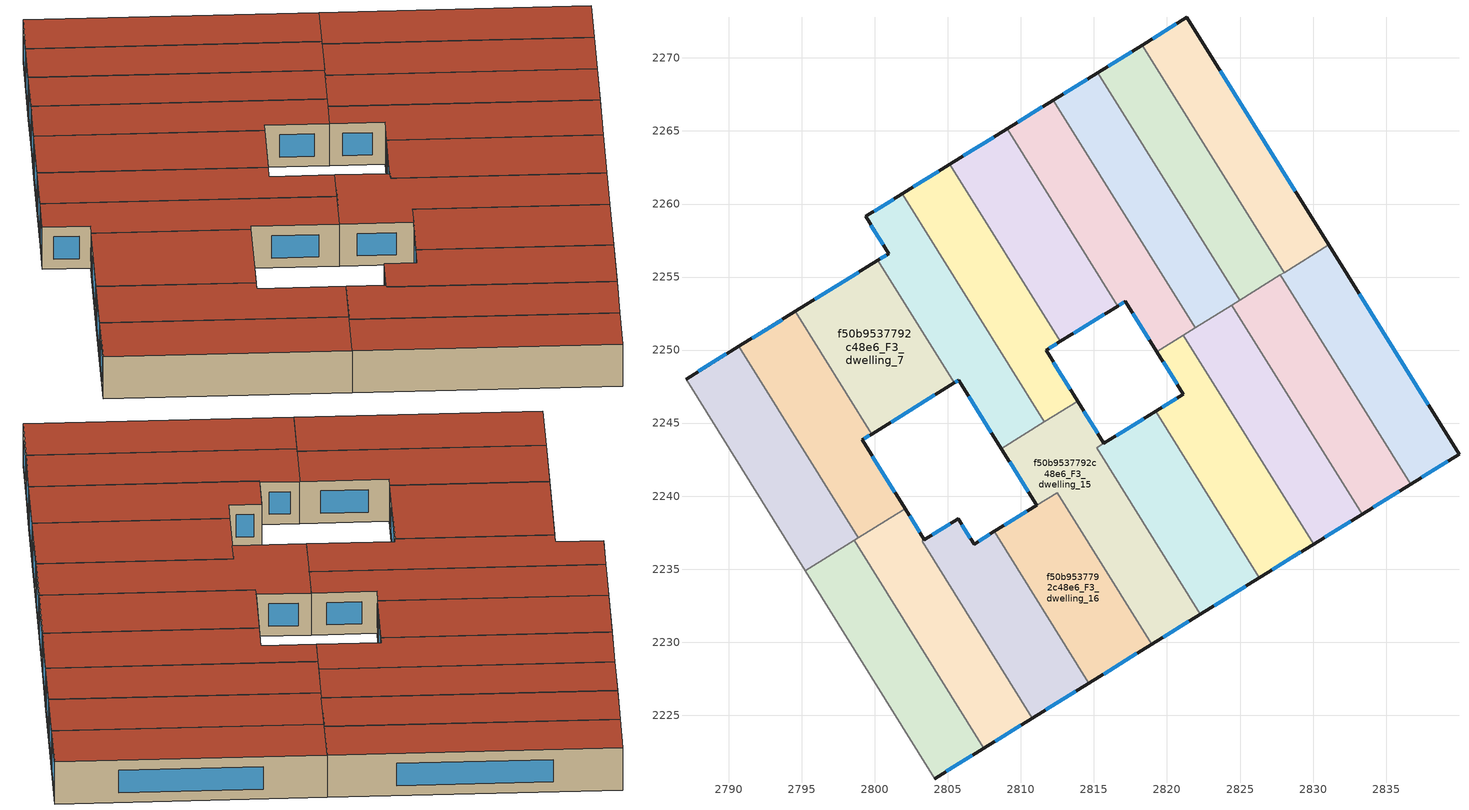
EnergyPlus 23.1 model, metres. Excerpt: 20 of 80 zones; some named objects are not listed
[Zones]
f50b9537792c48e6_F3_dwelling_0
 floor to f50b9537792c48e6_F2_dwelling_0 (EU_floor_Construction): 2821.37,2272.77 2831.06,2257.21 2828.02,2255.31 2818.32,2270.88 z9
 wall outside (EU_wall_Construction): 2831.06,2257.21 2821.37,2272.77 2818.32,2270.88 z9:12
 wall to f50b9537792c48e6_F3_dwelling_1 (EU_wall_Construction): 2818.32,2270.88 2828.02,2255.31 z9:12
 wall to f50b9537792c48e6_F3_dwelling_10 (EU_wall_Construction): 2828.02,2255.31 2831.06,2257.21 z9:12
 window (EU_Window_Construction): 2820.65,2272.33 2819.03,2271.32 / 2828.79,2260.86 2823.64,2269.12 z9.7:11.3
 roof outside (EU_roof_Construction): 2831.06,2257.21 2821.37,2272.77 2818.32,2270.88 2828.02,2255.31 z12
f50b9537792c48e6_F3_dwelling_1
 floor to f50b9537792c48e6_F2_dwelling_1 (EU_floor_Construction): 2818.32,2270.88 2828.02,2255.31 2824.97,2253.41 2815.27,2268.99 z9
 wall outside (EU_wall_Construction): 2818.32,2270.88 2815.27,2268.99 z9:12
 wall to f50b9537792c48e6_F3_dwelling_2 (EU_wall_Construction): 2815.27,2268.99 2824.97,2253.41 z9:12
 wall to f50b9537792c48e6_F3_dwelling_11 (EU_wall_Construction): 2824.97,2253.41 2827.75,2255.15 z9:12
 wall to f50b9537792c48e6_F3_dwelling_10 (EU_wall_Construction): 2827.75,2255.15 2828.02,2255.31 z9:12
 window (EU_Window_Construction): 2817.6,2270.44 2815.98,2269.44 z9.7:11.3
 roof outside (EU_roof_Construction): 2828.02,2255.31 2818.32,2270.88 2815.27,2268.99 2824.97,2253.41 z12
f50b9537792c48e6_F3_dwelling_10
 floor to f50b9537792c48e6_F2_dwelling_10 (EU_floor_Construction): 2831.06,2257.21 2839.99,2242.88 2836.68,2240.82 2827.75,2255.15 z9
 wall outside (EU_wall_Construction): 2836.68,2240.82 2839.99,2242.88 2831.06,2257.21 z9:12
 wall to f50b9537792c48e6_F3_dwelling_11 (EU_wall_Construction): 2827.75,2255.15 2836.68,2240.82 z9:12
 window (EU_Window_Construction): 2837.9,2246.24 2833.16,2253.84 / 2837.45,2241.31 2839.21,2242.39 z9.7:11.3
 roof outside (EU_roof_Construction): 2839.99,2242.88 2831.06,2257.21 2827.75,2255.15 2836.68,2240.82 z12
f50b9537792c48e6_F3_dwelling_11
 floor to f50b9537792c48e6_F2_dwelling_11 (EU_floor_Construction): 2827.75,2255.15 2836.68,2240.82 2833.36,2238.77 2824.44,2253.08 z9
 wall outside (EU_wall_Construction): 2833.36,2238.77 2836.68,2240.82 z9:12
 wall to f50b9537792c48e6_F3_dwelling_12 (EU_wall_Construction): 2824.44,2253.08 2833.36,2238.77 z9:12
 wall to f50b9537792c48e6_F3_dwelling_2 (EU_wall_Construction): 2824.97,2253.41 2824.44,2253.08 z9:12
 window (EU_Window_Construction): 2834.14,2239.25 2835.9,2240.34 z9.7:11.3
 roof outside (EU_roof_Construction): 2836.68,2240.82 2827.75,2255.15 2824.44,2253.08 2833.36,2238.77 z12
f50b9537792c48e6_F3_dwelling_12
 floor to f50b9537792c48e6_F2_dwelling_12 (EU_floor_Construction): 2824.44,2253.08 2833.36,2238.77 2830.04,2236.71 2821.13,2251.02 z9
 wall outside (EU_wall_Construction): 2830.04,2236.71 2833.36,2238.77 z9:12
 wall to f50b9537792c48e6_F3_dwelling_13 (EU_wall_Construction): 2821.13,2251.02 2830.04,2236.71 z9:12
 wall to f50b9537792c48e6_F3_dwelling_2 (EU_wall_Construction): 2824.44,2253.08 2821.93,2251.52 z9:12
 wall to f50b9537792c48e6_F3_dwelling_3 (EU_wall_Construction): 2821.93,2251.52 2821.13,2251.02 z9:12
 window (EU_Window_Construction): 2830.82,2237.2 2832.58,2238.29 z9.7:11.3
 roof outside (EU_roof_Construction): 2833.36,2238.77 2824.44,2253.08 2821.13,2251.02 2830.04,2236.71 z12
f50b9537792c48e6_F3_dwelling_13
 floor to f50b9537792c48e6_F2_dwelling_13 (EU_floor_Construction): 2821.13,2251.02 2830.04,2236.71 2826.33,2234.42 2819.24,2245.8 2821.12,2246.97 2819.3,2249.88 z9
 wall outside (EU_wall_Construction): 2819.3,2249.88 2821.12,2246.97 2819.24,2245.8 / 2826.33,2234.42 2830.04,2236.71 z9:12
 wall to f50b9537792c48e6_F3_dwelling_14 (EU_wall_Construction): 2819.24,2245.8 2826.33,2234.42 z9:12
 wall to f50b9537792c48e6_F3_dwelling_3 (EU_wall_Construction): 2821.13,2251.02 2819.3,2249.88 z9:12
 window (EU_Window_Construction): 2819.73,2249.2 2820.7,2247.65 / 2827.2,2234.96 2829.17,2236.18 / 2820.68,2246.69 2819.68,2246.08 z9.7:11.3
 roof outside (EU_roof_Construction): 2830.04,2236.71 2821.13,2251.02 2819.3,2249.88 2821.12,2246.97 2819.24,2245.8 2826.33,2234.42 z12
f50b9537792c48e6_F3_dwelling_14
 floor to f50b9537792c48e6_F2_dwelling_14 (EU_floor_Construction): 2819.24,2245.8 2826.33,2234.42 2822.29,2231.92 2815.2,2243.3 2815.69,2243.61 z9
 wall outside (EU_wall_Construction): 2822.29,2231.92 2826.33,2234.42 / 2819.24,2245.8 2815.69,2243.61 z9:12
 wall to f50b9537792c48e6_F3_dwelling_15 (EU_wall_Construction): 2815.68,2243.61 2815.2,2243.3 2822.29,2231.92 z9:12
 window (EU_Window_Construction): 2823.24,2232.51 2825.38,2233.83 / 2818.41,2245.29 2816.52,2244.13 z9.7:11.3
 roof outside (EU_roof_Construction): 2826.33,2234.42 2819.24,2245.8 2815.69,2243.61 2815.2,2243.3 2822.29,2231.92 z12
f50b9537792c48e6_F3_dwelling_15
 floor to f50b9537792c48e6_F2_dwelling_15 (EU_floor_Construction): 2815.69,2243.61 2815.2,2243.3 2822.28,2231.92 2818.96,2229.86 2812.48,2240.25 2811.08,2239.38 2808.66,2243.25 2813.88,2246.5 z9
 wall outside (EU_wall_Construction): 2818.96,2229.86 2822.28,2231.92 / 2808.66,2243.25 2811.08,2239.38 / 2815.69,2243.61 2813.88,2246.5 z9:12
 wall to f50b9537792c48e6_F3_dwelling_16 (EU_wall_Construction): 2812.49,2240.24 2818.96,2229.86 / 2811.08,2239.38 2812.48,2240.25 z9:12
 wall to f50b9537792c48e6_F3_dwelling_6 (EU_wall_Construction): 2811.61,2245.09 2808.66,2243.25 z9:12
 wall to f50b9537792c48e6_F3_dwelling_5 (EU_wall_Construction): 2813.88,2246.5 2811.61,2245.09 z9:12
 window (EU_Window_Construction): 2819.74,2230.34 2821.5,2231.43 / 2809.23,2242.34 2810.51,2240.29 / 2815.26,2244.29 2814.3,2245.82 z9.7:11.3
 roof outside (EU_roof_Construction): 2822.28,2231.92 2815.2,2243.3 2815.68,2243.61 2813.88,2246.5 2808.66,2243.25 2811.08,2239.38 2812.48,2240.25 2818.96,2229.86 z12
f50b9537792c48e6_F3_dwelling_16
 floor to f50b9537792c48e6_F2_dwelling_16 (EU_floor_Construction): 2812.49,2240.24 2818.96,2229.86 2814.65,2227.19 2808.18,2237.58 z9
 wall outside (EU_wall_Construction): 2814.65,2227.19 2818.96,2229.86 / 2811.08,2239.37 2808.18,2237.58 z9:12
 wall to f50b9537792c48e6_F3_dwelling_17 (EU_wall_Construction): 2808.18,2237.58 2814.65,2227.19 z9:12
 window (EU_Window_Construction): 2815.66,2227.82 2817.95,2229.23 / 2810.4,2238.95 2808.86,2238 z9.7:11.3
 roof outside (EU_roof_Construction): 2818.96,2229.86 2812.49,2240.24 2808.18,2237.58 2814.65,2227.19 z12
f50b9537792c48e6_F3_dwelling_17
 floor to f50b9537792c48e6_F2_dwelling_17 (EU_floor_Construction): 2808.18,2237.58 2814.65,2227.19 2810.78,2224.8 2803.23,2236.92 2803.39,2237.02 2805.71,2238.45 2806.79,2236.71 z9
 wall outside (EU_wall_Construction): 2810.78,2224.8 2814.65,2227.19 / 2808.18,2237.58 2806.79,2236.71 2805.71,2238.45 2803.39,2237.02 z9:12
 wall to f50b9537792c48e6_F3_dwelling_18 (EU_wall_Construction): 2803.39,2237.02 2803.23,2236.92 2810.78,2224.8 z9:12
 window (EU_Window_Construction): 2811.69,2225.36 2813.74,2226.63 / 2805.16,2238.12 2803.94,2237.36 / 2806.53,2237.12 2805.96,2238.04 / 2807.86,2237.38 2807.12,2236.92 z9.7:11.3
 roof outside (EU_roof_Construction): 2814.65,2227.19 2808.18,2237.58 2806.79,2236.71 2805.71,2238.45 2803.39,2237.02 2803.23,2236.92 2810.78,2224.8 z12
f50b9537792c48e6_F3_dwelling_18
 floor to f50b9537792c48e6_F2_dwelling_18 (EU_floor_Construction): 2803.39,2237.02 2803.23,2236.92 2810.78,2224.8 2807.45,2222.73 2798.58,2236.97 2801.91,2239.04 2802.07,2239.14 z9
 wall outside (EU_wall_Construction): 2803.39,2237.02 2802.07,2239.14 / 2807.45,2222.73 2810.78,2224.8 z9:12
 wall to f50b9537792c48e6_F3_dwelling_19 (EU_wall_Construction): 2798.58,2236.97 2807.45,2222.73 z9:12
 wall to f50b9537792c48e6_F3_dwelling_8 (EU_wall_Construction): 2802.07,2239.14 2801.91,2239.04 2798.86,2237.15 z9:12
 wall to f50b9537792c48e6_F3_dwelling_9 (EU_wall_Construction): 2798.86,2237.15 2798.58,2236.97 z9:12
 window (EU_Window_Construction): 2803.08,2237.52 2802.38,2238.64 / 2808.23,2223.22 2810,2224.31 z9.7:11.3
 roof outside (EU_roof_Construction): 2810.78,2224.8 2803.23,2236.92 2803.39,2237.02 2802.07,2239.14 2801.91,2239.04 2798.58,2236.97 2807.45,2222.73 z12
f50b9537792c48e6_F3_dwelling_19
 floor to f50b9537792c48e6_F2_dwelling_19 (EU_floor_Construction): 2798.58,2236.97 2807.45,2222.73 2804.11,2220.67 2795.24,2234.89 z9
 wall outside (EU_wall_Construction): 2804.11,2220.67 2807.45,2222.73 z9:12
 wall adiabatic (EU_wall_Construction): 2795.24,2234.89 2804.11,2220.67 z9:12
 wall to f50b9537792c48e6_F3_dwelling_9 (EU_wall_Construction): 2798.58,2236.97 2795.24,2234.89 z9:12
 window (EU_Window_Construction): 2804.89,2221.15 2806.66,2222.25 z9.7:11.3
 roof outside (EU_roof_Construction): 2807.45,2222.73 2798.58,2236.97 2795.24,2234.89 2804.11,2220.67 z12
f50b9537792c48e6_F3_dwelling_2
 floor to f50b9537792c48e6_F2_dwelling_2 (EU_floor_Construction): 2815.27,2268.99 2824.97,2253.41 2821.93,2251.52 2812.22,2267.11 z9
 wall outside (EU_wall_Construction): 2815.27,2268.99 2812.22,2267.11 z9:12
 wall to f50b9537792c48e6_F3_dwelling_3 (EU_wall_Construction): 2812.22,2267.11 2821.93,2251.52 z9:12
 window (EU_Window_Construction): 2814.55,2268.55 2812.93,2267.55 z9.7:11.3
 roof outside (EU_roof_Construction): 2824.97,2253.41 2815.27,2268.99 2812.22,2267.11 2821.93,2251.52 z12
f50b9537792c48e6_F3_dwelling_3
 floor to f50b9537792c48e6_F2_dwelling_3 (EU_floor_Construction): 2812.22,2267.11 2821.93,2251.52 2819.3,2249.88 2817.15,2253.34 2816.61,2253 2809.05,2265.15 z9
 wall outside (EU_wall_Construction): 2812.22,2267.11 2809.05,2265.15 / 2816.61,2253 2817.15,2253.34 2819.3,2249.88 z9:12
 wall to f50b9537792c48e6_F3_dwelling_4 (EU_wall_Construction): 2809.05,2265.15 2816.61,2253 z9:12
 window (EU_Window_Construction): 2811.47,2266.65 2809.79,2265.61 / 2817.66,2252.52 2818.8,2250.69 / 2816.74,2253.08 2817.02,2253.26 z9.7:11.3
 roof outside (EU_roof_Construction): 2821.93,2251.52 2812.22,2267.11 2809.05,2265.15 2816.61,2253 2817.15,2253.34 2819.3,2249.88 z12
f50b9537792c48e6_F3_dwelling_4
 floor to f50b9537792c48e6_F2_dwelling_4 (EU_floor_Construction): 2809.05,2265.15 2816.61,2253 2812.7,2250.59 2805.14,2262.72 z9
 wall outside (EU_wall_Construction): 2812.7,2250.59 2816.61,2253 / 2809.05,2265.15 2805.14,2262.72 z9:12
 wall to f50b9537792c48e6_F3_dwelling_5 (EU_wall_Construction): 2805.14,2262.72 2812.7,2250.59 z9:12
 window (EU_Window_Construction): 2813.62,2251.15 2815.7,2252.44 / 2808.13,2264.58 2806.06,2263.29 z9.7:11.3
 roof outside (EU_roof_Construction): 2816.61,2253 2809.05,2265.15 2805.14,2262.72 2812.7,2250.59 z12
f50b9537792c48e6_F3_dwelling_5
 floor to f50b9537792c48e6_F2_dwelling_5 (EU_floor_Construction): 2805.14,2262.72 2812.7,2250.59 2811.72,2249.98 2813.88,2246.5 2811.61,2245.09 2801.88,2260.7 z9
 wall outside (EU_wall_Construction): 2805.14,2262.72 2801.88,2260.7 / 2813.88,2246.5 2811.72,2249.98 2812.7,2250.59 z9:12
 wall to f50b9537792c48e6_F3_dwelling_6 (EU_wall_Construction): 2801.88,2260.7 2811.61,2245.09 z9:12
 window (EU_Window_Construction): 2804.37,2262.25 2802.64,2261.18 / 2811.95,2250.12 2812.47,2250.44 / 2813.37,2247.32 2812.22,2249.16 z9.7:11.3
 roof outside (EU_roof_Construction): 2813.88,2246.5 2811.72,2249.98 2812.7,2250.59 2805.14,2262.72 2801.88,2260.7 2811.61,2245.09 z12
f50b9537792c48e6_F3_dwelling_6
 floor to f50b9537792c48e6_F2_dwelling_6 (EU_floor_Construction): 2801.88,2260.7 2811.61,2245.09 2808.66,2243.25 2805.74,2247.95 2805.43,2247.76 2800.21,2256.15 2800.95,2256.61 2799.36,2259.15 z9
 wall outside (EU_wall_Construction): 2801.88,2260.7 2799.36,2259.15 2800.95,2256.61 2800.21,2256.15 / 2805.43,2247.76 2805.74,2247.95 2808.66,2243.25 z9:12
 wall to f50b9537792c48e6_F3_dwelling_7 (EU_wall_Construction): 2800.21,2256.15 2805.43,2247.76 z9:12
 window (EU_Window_Construction): 2800.77,2256.5 2800.38,2256.25 / 2799.73,2258.55 2800.58,2257.2 / 2801.29,2260.34 2799.95,2259.51 / 2806.42,2246.84 2807.98,2244.36 / 2805.51,2247.8 2805.67,2247.9 z9.7:11.3
 roof outside (EU_roof_Construction): 2811.61,2245.09 2801.88,2260.7 2799.36,2259.15 2800.95,2256.61 2800.21,2256.15 2805.43,2247.76 2805.74,2247.95 2808.66,2243.25 z12
f50b9537792c48e6_F3_dwelling_7
 floor to f50b9537792c48e6_F2_dwelling_7 (EU_floor_Construction): 2800.21,2256.15 2805.43,2247.76 2799.78,2244.25 2794.55,2252.64 z9
 wall outside (EU_wall_Construction): 2799.78,2244.25 2805.43,2247.76 / 2800.21,2256.15 2794.55,2252.64 z9:12
 wall to f50b9537792c48e6_F3_dwelling_8 (EU_wall_Construction): 2794.55,2252.64 2799.78,2244.25 z9:12
 window (EU_Window_Construction): 2801.11,2245.07 2804.11,2246.93 / 2798.88,2255.32 2795.88,2253.47 z9.7:11.3
 roof outside (EU_roof_Construction): 2805.43,2247.76 2800.21,2256.15 2794.55,2252.64 2799.78,2244.25 z12
f50b9537792c48e6_F3_dwelling_8
 floor to f50b9537792c48e6_F2_dwelling_8 (EU_floor_Construction): 2794.55,2252.64 2799.78,2244.25 2799.13,2243.85 2802.07,2239.14 2798.86,2237.15 2790.69,2250.26 z9
 wall outside (EU_wall_Construction): 2794.55,2252.64 2790.69,2250.26 / 2802.07,2239.14 2799.13,2243.85 2799.78,2244.25 z9:12
 wall to f50b9537792c48e6_F3_dwelling_9 (EU_wall_Construction): 2790.69,2250.26 2798.86,2237.15 z9:12
 window (EU_Window_Construction): 2793.64,2252.08 2791.6,2250.82 / 2799.28,2243.94 2799.63,2244.16 / 2801.38,2240.25 2799.82,2242.74 z9.7:11.3
 roof outside (EU_roof_Construction): 2802.07,2239.14 2799.13,2243.85 2799.78,2244.25 2794.55,2252.64 2790.69,2250.26 2798.86,2237.15 z12
f50b9537792c48e6_F3_dwelling_9
 floor to f50b9537792c48e6_F2_dwelling_9 (EU_floor_Construction): 2790.69,2250.26 2798.86,2237.15 2795.24,2234.89 2787.07,2248.02 z9
 wall outside (EU_wall_Construction): 2790.69,2250.26 2787.07,2248.02 z9:12
 wall adiabatic (EU_wall_Construction): 2787.07,2248.02 2795.24,2234.89 z9:12
 window (EU_Window_Construction): 2789.84,2249.73 2787.92,2248.54 z9.7:11.3
 roof outside (EU_roof_Construction): 2798.86,2237.15 2790.69,2250.26 2787.07,2248.02 2795.24,2234.89 z12
[Building]
EU S2 Campaign: North Axis=0; Terrain=City; Solar Distribution=FullExterior
[Site:Location]
Budapest.Ferenc.Liszt.Intl.AP: Latitude=47.437; Longitude=19.256; Time Zone=1; Elevation=185
[SizingPeriod:WeatherFileDays]
AnnualSizingPeriod: Begin Month=1; Begin Day of Month=1; End Month=12; End Day of Month=31; Day of Week for Start Day=Monday; Use Weather File Daylight Saving Period=No; Use Weather File Rain and Snow Indicators=No
[MATERIAL]
EU_InternalMass_Material: Roughness=MediumRough; Thickness=0.1; Conductivity=1; Density=1800; Specific Heat=900; Thermal Absorptance=0.9; Solar Absorptance=0.7; Visible Absorptance=0.7
[MATERIAL:NOMASS] Roughness=MediumRough; Thermal Absorptance=0.9; Solar Absorptance=0.7; Visible Absorptance=0.7
Name | Thermal Resistance
EU_wall_NoMass | 0.832559
EU_roof_NoMass | 1.39638
EU_floor_NoMass | 0.872794
[WINDOWMATERIAL:SIMPLEGLAZINGSYSTEM]
EU_Window_SimpleGlazing: UFactor=2.79869; Solar Heat Gain Coefficient=0.75; Visible Transmittance=0.75
[CONSTRUCTION]
EU_wall_Construction: EU_wall_NoMass
EU_roof_Construction: EU_roof_NoMass
EU_floor_Construction: EU_floor_NoMass
EU_Window_Construction: EU_Window_SimpleGlazing
EU_InternalMass_Construction: EU_InternalMass_Material
[ZONE] Type=1; Multiplier=1; Ceiling Height=autocalculate; Floor Area=autocalculate; Part of Total Floor Area=Yes
Name | Volume
f50b9537792c48e6_F3_dwelling_0; f50b9537792c48e6_F3_dwelling_4 | 197.481
f50b9537792c48e6_F3_dwelling_1; f50b9537792c48e6_F3_dwelling_11 | 197.491
f50b9537792c48e6_F3_dwelling_10; f50b9537792c48e6_F3_dwelling_9 | 197.487
f50b9537792c48e6_F3_dwelling_12 | 197.468
f50b9537792c48e6_F3_dwelling_13 | 197.493
f50b9537792c48e6_F3_dwelling_14 | 191.338
f50b9537792c48e6_F3_dwelling_15 | 226.234
f50b9537792c48e6_F3_dwelling_16 | 185.778
f50b9537792c48e6_F3_dwelling_17 | 185.071
f50b9537792c48e6_F3_dwelling_18 | 198.889
f50b9537792c48e6_F3_dwelling_19 | 197.484
f50b9537792c48e6_F3_dwelling_2 | 197.479
f50b9537792c48e6_F3_dwelling_3 | 197.502
f50b9537792c48e6_F3_dwelling_5 | 197.466
f50b9537792c48e6_F3_dwelling_6 | 197.524
f50b9537792c48e6_F3_dwelling_7 | 197.459
f50b9537792c48e6_F3_dwelling_8 | 197.5
[INTERNALMASS] Construction=EU_InternalMass_Construction
Name | Zone or ZoneList | Surface Area
f50b9537792c48e6_F3_dwelling_0_EU_InternalMass | f50b9537792c48e6_F3_dwelling_0 | 65.8273
f50b9537792c48e6_F3_dwelling_1_EU_InternalMass | f50b9537792c48e6_F3_dwelling_1 | 65.8302
f50b9537792c48e6_F3_dwelling_2_EU_InternalMass | f50b9537792c48e6_F3_dwelling_2 | 65.8262
f50b9537792c48e6_F3_dwelling_3_EU_InternalMass | f50b9537792c48e6_F3_dwelling_3 | 65.8343
f50b9537792c48e6_F3_dwelling_4_EU_InternalMass | f50b9537792c48e6_F3_dwelling_4 | 65.8269
f50b9537792c48e6_F3_dwelling_5_EU_InternalMass | f50b9537792c48e6_F3_dwelling_5 | 65.8221
f50b9537792c48e6_F3_dwelling_6_EU_InternalMass | f50b9537792c48e6_F3_dwelling_6 | 65.8412
f50b9537792c48e6_F3_dwelling_7_EU_InternalMass | f50b9537792c48e6_F3_dwelling_7 | 65.8197
f50b9537792c48e6_F3_dwelling_8_EU_InternalMass | f50b9537792c48e6_F3_dwelling_8 | 65.8336
f50b9537792c48e6_F3_dwelling_9_EU_InternalMass | f50b9537792c48e6_F3_dwelling_9 | 65.8288
f50b9537792c48e6_F3_dwelling_10_EU_InternalMass | f50b9537792c48e6_F3_dwelling_10 | 65.8289
f50b9537792c48e6_F3_dwelling_11_EU_InternalMass | f50b9537792c48e6_F3_dwelling_11 | 65.8305
f50b9537792c48e6_F3_dwelling_12_EU_InternalMass | f50b9537792c48e6_F3_dwelling_12 | 65.8225
f50b9537792c48e6_F3_dwelling_13_EU_InternalMass | f50b9537792c48e6_F3_dwelling_13 | 65.831
f50b9537792c48e6_F3_dwelling_14_EU_InternalMass | f50b9537792c48e6_F3_dwelling_14 | 63.7777
f50b9537792c48e6_F3_dwelling_15_EU_InternalMass | f50b9537792c48e6_F3_dwelling_15 | 75.4383
f50b9537792c48e6_F3_dwelling_16_EU_InternalMass | f50b9537792c48e6_F3_dwelling_16 | 61.9368
f50b9537792c48e6_F3_dwelling_17_EU_InternalMass | f50b9537792c48e6_F3_dwelling_17 | 61.6863
f50b9537792c48e6_F3_dwelling_18_EU_InternalMass | f50b9537792c48e6_F3_dwelling_18 | 66.2962
f50b9537792c48e6_F3_dwelling_19_EU_InternalMass | f50b9537792c48e6_F3_dwelling_19 | 65.8278
[OTHEREQUIPMENT] Fuel Type=Electricity; Design Level Calculation Method=Watts/Area; Power per Zone Floor Area=1; Fraction Latent=0; Fraction Radiant=0; Fraction Lost=0; Carbon Dioxide Generation Rate=0; EndUse Subcategory=EU_Step8_InternalGains
Name | Zone or ZoneList or Space or SpaceList | Schedule
EU_Step8_InternalGain_f50b9537792c48e6_F3_dwelling_0_f000 | f50b9537792c48e6_F3_dwelling_0 | EU_Step8_GainSchedule_f50b9537792c48e6_F3_dwelling_0_f000
EU_Step8_InternalGain_f50b9537792c48e6_F3_dwelling_1_f000 | f50b9537792c48e6_F3_dwelling_1 | EU_Step8_GainSchedule_f50b9537792c48e6_F3_dwelling_1_f000
EU_Step8_InternalGain_f50b9537792c48e6_F3_dwelling_2_f000 | f50b9537792c48e6_F3_dwelling_2 | EU_Step8_GainSchedule_f50b9537792c48e6_F3_dwelling_2_f000
EU_Step8_InternalGain_f50b9537792c48e6_F3_dwelling_3_f000 | f50b9537792c48e6_F3_dwelling_3 | EU_Step8_GainSchedule_f50b9537792c48e6_F3_dwelling_3_f000
EU_Step8_InternalGain_f50b9537792c48e6_F3_dwelling_4_f000 | f50b9537792c48e6_F3_dwelling_4 | EU_Step8_GainSchedule_f50b9537792c48e6_F3_dwelling_4_f000
EU_Step8_InternalGain_f50b9537792c48e6_F3_dwelling_5_f000 | f50b9537792c48e6_F3_dwelling_5 | EU_Step8_GainSchedule_f50b9537792c48e6_F3_dwelling_5_f000
EU_Step8_InternalGain_f50b9537792c48e6_F3_dwelling_6_f000 | f50b9537792c48e6_F3_dwelling_6 | EU_Step8_GainSchedule_f50b9537792c48e6_F3_dwelling_6_f000
EU_Step8_InternalGain_f50b9537792c48e6_F3_dwelling_7_f000 | f50b9537792c48e6_F3_dwelling_7 | EU_Step8_GainSchedule_f50b9537792c48e6_F3_dwelling_7_f000
EU_Step8_InternalGain_f50b9537792c48e6_F3_dwelling_8_f000 | f50b9537792c48e6_F3_dwelling_8 | EU_Step8_GainSchedule_f50b9537792c48e6_F3_dwelling_8_f000
EU_Step8_InternalGain_f50b9537792c48e6_F3_dwelling_9_f000 | f50b9537792c48e6_F3_dwelling_9 | EU_Step8_GainSchedule_f50b9537792c48e6_F3_dwelling_9_f000
EU_Step8_InternalGain_f50b9537792c48e6_F3_dwelling_10_f000 | f50b9537792c48e6_F3_dwelling_10 | EU_Step8_GainSchedule_f50b9537792c48e6_F3_dwelling_10_f000
EU_Step8_InternalGain_f50b9537792c48e6_F3_dwelling_11_f000 | f50b9537792c48e6_F3_dwelling_11 | EU_Step8_GainSchedule_f50b9537792c48e6_F3_dwelling_11_f000
EU_Step8_InternalGain_f50b9537792c48e6_F3_dwelling_12_f000 | f50b9537792c48e6_F3_dwelling_12 | EU_Step8_GainSchedule_f50b9537792c48e6_F3_dwelling_12_f000
EU_Step8_InternalGain_f50b9537792c48e6_F3_dwelling_13_f000 | f50b9537792c48e6_F3_dwelling_13 | EU_Step8_GainSchedule_f50b9537792c48e6_F3_dwelling_13_f000
EU_Step8_InternalGain_f50b9537792c48e6_F3_dwelling_14_f000 | f50b9537792c48e6_F3_dwelling_14 | EU_Step8_GainSchedule_f50b9537792c48e6_F3_dwelling_14_f000
EU_Step8_InternalGain_f50b9537792c48e6_F3_dwelling_15_f000 | f50b9537792c48e6_F3_dwelling_15 | EU_Step8_GainSchedule_f50b9537792c48e6_F3_dwelling_15_f000
EU_Step8_InternalGain_f50b9537792c48e6_F3_dwelling_16_f000 | f50b9537792c48e6_F3_dwelling_16 | EU_Step8_GainSchedule_f50b9537792c48e6_F3_dwelling_16_f000
EU_Step8_InternalGain_f50b9537792c48e6_F3_dwelling_17_f000 | f50b9537792c48e6_F3_dwelling_17 | EU_Step8_GainSchedule_f50b9537792c48e6_F3_dwelling_17_f000
EU_Step8_InternalGain_f50b9537792c48e6_F3_dwelling_18_f000 | f50b9537792c48e6_F3_dwelling_18 | EU_Step8_GainSchedule_f50b9537792c48e6_F3_dwelling_18_f000
EU_Step8_InternalGain_f50b9537792c48e6_F3_dwelling_19_f000 | f50b9537792c48e6_F3_dwelling_19 | EU_Step8_GainSchedule_f50b9537792c48e6_F3_dwelling_19_f000
[ZONEVENTILATION:DESIGNFLOWRATE] Schedule=EU_AlwaysOn; Design Flow Rate Calculation Method=AirChanges/Hour; Air Changes per Hour=0.475469; Ventilation Type=Natural; Fan Pressure Rise=0; Fan Total Efficiency=1; Constant Term Coefficient=1; Temperature Term Coefficient=0; Velocity Term Coefficient=0; Velocity Squared Term Coefficient=0; Minimum Indoor Temperature=-100; Maximum Indoor Temperature=100; Delta Temperature=-100; Minimum Outdoor Temperature=-100; Maximum Outdoor Temperature=100; Maximum Wind Speed=40
Name | Zone or ZoneList or Space or SpaceList
EU_ConstantAir_f50b9537792c48e6_F3_dwelling_0 | f50b9537792c48e6_F3_dwelling_0
EU_ConstantAir_f50b9537792c48e6_F3_dwelling_1 | f50b9537792c48e6_F3_dwelling_1
EU_ConstantAir_f50b9537792c48e6_F3_dwelling_2 | f50b9537792c48e6_F3_dwelling_2
EU_ConstantAir_f50b9537792c48e6_F3_dwelling_3 | f50b9537792c48e6_F3_dwelling_3
EU_ConstantAir_f50b9537792c48e6_F3_dwelling_4 | f50b9537792c48e6_F3_dwelling_4
EU_ConstantAir_f50b9537792c48e6_F3_dwelling_5 | f50b9537792c48e6_F3_dwelling_5
EU_ConstantAir_f50b9537792c48e6_F3_dwelling_6 | f50b9537792c48e6_F3_dwelling_6
EU_ConstantAir_f50b9537792c48e6_F3_dwelling_7 | f50b9537792c48e6_F3_dwelling_7
EU_ConstantAir_f50b9537792c48e6_F3_dwelling_8 | f50b9537792c48e6_F3_dwelling_8
EU_ConstantAir_f50b9537792c48e6_F3_dwelling_9 | f50b9537792c48e6_F3_dwelling_9
EU_ConstantAir_f50b9537792c48e6_F3_dwelling_10 | f50b9537792c48e6_F3_dwelling_10
EU_ConstantAir_f50b9537792c48e6_F3_dwelling_11 | f50b9537792c48e6_F3_dwelling_11
EU_ConstantAir_f50b9537792c48e6_F3_dwelling_12 | f50b9537792c48e6_F3_dwelling_12
EU_ConstantAir_f50b9537792c48e6_F3_dwelling_13 | f50b9537792c48e6_F3_dwelling_13
EU_ConstantAir_f50b9537792c48e6_F3_dwelling_14 | f50b9537792c48e6_F3_dwelling_14
EU_ConstantAir_f50b9537792c48e6_F3_dwelling_15 | f50b9537792c48e6_F3_dwelling_15
EU_ConstantAir_f50b9537792c48e6_F3_dwelling_16 | f50b9537792c48e6_F3_dwelling_16
EU_ConstantAir_f50b9537792c48e6_F3_dwelling_17 | f50b9537792c48e6_F3_dwelling_17
EU_ConstantAir_f50b9537792c48e6_F3_dwelling_18 | f50b9537792c48e6_F3_dwelling_18
EU_ConstantAir_f50b9537792c48e6_F3_dwelling_19 | f50b9537792c48e6_F3_dwelling_19
[HVACTEMPLATE:ZONE:IDEALLOADSAIRSYSTEM] System Availability Schedule=EU_AlwaysOn; Maximum Heating Supply Air Temperature=50; Minimum Cooling Supply Air Temperature=13; Maximum Heating Supply Air Humidity Ratio=0.0156; Minimum Cooling Supply Air Humidity Ratio=0.0077; Heating Limit=NoLimit; Cooling Limit=NoLimit; Heating Availability Schedule=EU_AlwaysOn; Cooling Availability Schedule=EU_CoolingOff; Dehumidification Control Type=ConstantSensibleHeatRatio; Cooling Sensible Heat Ratio=0.7; Dehumidification Setpoint=60; Humidification Control Type=None; Humidification Setpoint=30; Outdoor Air Method=None; Outdoor Air Flow Rate per Person=0.00944; Outdoor Air Flow Rate per Zone Floor Area=0; Outdoor Air Flow Rate per Zone=0; Demand Controlled Ventilation Type=None; Outdoor Air Economizer Type=NoEconomizer; Heat Recovery Type=None; Sensible Heat Recovery Effectiveness=0.7; Latent Heat Recovery Effectiveness=0.65
Name | Template Thermostat
f50b9537792c48e6_F3_dwelling_0 | EU_HeatOnly_f50b9537792c48e6_F3_dwelling_0
f50b9537792c48e6_F3_dwelling_1 | EU_HeatOnly_f50b9537792c48e6_F3_dwelling_1
f50b9537792c48e6_F3_dwelling_2 | EU_HeatOnly_f50b9537792c48e6_F3_dwelling_2
f50b9537792c48e6_F3_dwelling_3 | EU_HeatOnly_f50b9537792c48e6_F3_dwelling_3
f50b9537792c48e6_F3_dwelling_4 | EU_HeatOnly_f50b9537792c48e6_F3_dwelling_4
f50b9537792c48e6_F3_dwelling_5 | EU_HeatOnly_f50b9537792c48e6_F3_dwelling_5
f50b9537792c48e6_F3_dwelling_6 | EU_HeatOnly_f50b9537792c48e6_F3_dwelling_6
f50b9537792c48e6_F3_dwelling_7 | EU_HeatOnly_f50b9537792c48e6_F3_dwelling_7
f50b9537792c48e6_F3_dwelling_8 | EU_HeatOnly_f50b9537792c48e6_F3_dwelling_8
f50b9537792c48e6_F3_dwelling_9 | EU_HeatOnly_f50b9537792c48e6_F3_dwelling_9
f50b9537792c48e6_F3_dwelling_10 | EU_HeatOnly_f50b9537792c48e6_F3_dwelling_10
f50b9537792c48e6_F3_dwelling_11 | EU_HeatOnly_f50b9537792c48e6_F3_dwelling_11
f50b9537792c48e6_F3_dwelling_12 | EU_HeatOnly_f50b9537792c48e6_F3_dwelling_12
f50b9537792c48e6_F3_dwelling_13 | EU_HeatOnly_f50b9537792c48e6_F3_dwelling_13
f50b9537792c48e6_F3_dwelling_14 | EU_HeatOnly_f50b9537792c48e6_F3_dwelling_14
f50b9537792c48e6_F3_dwelling_15 | EU_HeatOnly_f50b9537792c48e6_F3_dwelling_15
f50b9537792c48e6_F3_dwelling_16 | EU_HeatOnly_f50b9537792c48e6_F3_dwelling_16
f50b9537792c48e6_F3_dwelling_17 | EU_HeatOnly_f50b9537792c48e6_F3_dwelling_17
f50b9537792c48e6_F3_dwelling_18 | EU_HeatOnly_f50b9537792c48e6_F3_dwelling_18
f50b9537792c48e6_F3_dwelling_19 | EU_HeatOnly_f50b9537792c48e6_F3_dwelling_19
[SIZING:ZONE] Zone Cooling Design Supply Air Temperature Input Method=SupplyAirTemperature; Zone Cooling Design Supply Air Temperature=13; Zone Heating Design Supply Air Temperature Input Method=SupplyAirTemperature; Zone Heating Design Supply Air Temperature=50; Zone Cooling Design Supply Air Humidity Ratio=0.008; Zone Heating Design Supply Air Humidity Ratio=0.008; Cooling Design Air Flow Method=DesignDay; Cooling Design Air Flow Rate=0; Cooling Minimum Air Flow per Zone Floor Area=0.000762; Cooling Minimum Air Flow=0; Cooling Minimum Air Flow Fraction=0.2; Heating Design Air Flow Method=DesignDay; Heating Design Air Flow Rate=0; Heating Maximum Air Flow per Zone Floor Area=0.002032; Heating Maximum Air Flow=0.141576; Heating Maximum Air Flow Fraction=0.3; Account for Dedicated Outdoor Air System=No; Dedicated Outdoor Air System Control Strategy=NeutralSupplyAir; Dedicated Outdoor Air Low Setpoint Temperature for Design=autosize; Dedicated Outdoor Air High Setpoint Temperature for Design=autosize; Zone Load Sizing Method=Sensible Load Only No Latent Load; Zone Latent Cooling Design Supply Air Humidity Ratio Input Method=HumidityRatioDifference; Zone Cooling Design Supply Air Humidity Ratio Difference=0.005; Zone Latent Heating Design Supply Air Humidity Ratio Input Method=HumidityRatioDifference; Zone Humidification Design Supply Air Humidity Ratio Difference=0.005
f50b9537792c48e6_F3_dwelling_0; f50b9537792c48e6_F3_dwelling_1; f50b9537792c48e6_F3_dwelling_2; f50b9537792c48e6_F3_dwelling_3; f50b9537792c48e6_F3_dwelling_4; f50b9537792c48e6_F3_dwelling_5; f50b9537792c48e6_F3_dwelling_6; f50b9537792c48e6_F3_dwelling_7; f50b9537792c48e6_F3_dwelling_8; f50b9537792c48e6_F3_dwelling_9; f50b9537792c48e6_F3_dwelling_10; f50b9537792c48e6_F3_dwelling_11; f50b9537792c48e6_F3_dwelling_12; f50b9537792c48e6_F3_dwelling_13; f50b9537792c48e6_F3_dwelling_14; f50b9537792c48e6_F3_dwelling_15; f50b9537792c48e6_F3_dwelling_16; f50b9537792c48e6_F3_dwelling_17; f50b9537792c48e6_F3_dwelling_18; f50b9537792c48e6_F3_dwelling_19
[SCHEDULE:CONSTANT]
Name | Hourly Value
EU_AlwaysOn | 1
EU_CoolingOff | 0
[SCHEDULE:FILE] Column Number=1; Rows to Skip at Top=0; Number of Hours of Data=8760; Column Separator=Comma; Interpolate to Timestep=No; Minutes per Item=60; Adjust Schedule for Daylight Savings=Yes
Name | File
EU_Step8_GainSchedule_f50b9537792c48e6_F3_dwelling_0_f000 | ../../schedules/f50b9537792c48e6/f50b9537792c48e6_F3_dwelling_0_f000_gain.csv
EU_Step8_GainSchedule_f50b9537792c48e6_F3_dwelling_1_f000 | ../../schedules/f50b9537792c48e6/f50b9537792c48e6_F3_dwelling_1_f000_gain.csv
EU_Step8_GainSchedule_f50b9537792c48e6_F3_dwelling_2_f000 | ../../schedules/f50b9537792c48e6/f50b9537792c48e6_F3_dwelling_2_f000_gain.csv
EU_Step8_GainSchedule_f50b9537792c48e6_F3_dwelling_3_f000 | ../../schedules/f50b9537792c48e6/f50b9537792c48e6_F3_dwelling_3_f000_gain.csv
EU_Step8_GainSchedule_f50b9537792c48e6_F3_dwelling_4_f000 | ../../schedules/f50b9537792c48e6/f50b9537792c48e6_F3_dwelling_4_f000_gain.csv
EU_Step8_GainSchedule_f50b9537792c48e6_F3_dwelling_5_f000 | ../../schedules/f50b9537792c48e6/f50b9537792c48e6_F3_dwelling_5_f000_gain.csv
EU_Step8_GainSchedule_f50b9537792c48e6_F3_dwelling_6_f000 | ../../schedules/f50b9537792c48e6/f50b9537792c48e6_F3_dwelling_6_f000_gain.csv
EU_Step8_GainSchedule_f50b9537792c48e6_F3_dwelling_7_f000 | ../../schedules/f50b9537792c48e6/f50b9537792c48e6_F3_dwelling_7_f000_gain.csv
EU_Step8_GainSchedule_f50b9537792c48e6_F3_dwelling_8_f000 | ../../schedules/f50b9537792c48e6/f50b9537792c48e6_F3_dwelling_8_f000_gain.csv
EU_Step8_GainSchedule_f50b9537792c48e6_F3_dwelling_9_f000 | ../../schedules/f50b9537792c48e6/f50b9537792c48e6_F3_dwelling_9_f000_gain.csv
EU_Step8_GainSchedule_f50b9537792c48e6_F3_dwelling_10_f000 | ../../schedules/f50b9537792c48e6/f50b9537792c48e6_F3_dwelling_10_f000_gain.csv
EU_Step8_GainSchedule_f50b9537792c48e6_F3_dwelling_11_f000 | ../../schedules/f50b9537792c48e6/f50b9537792c48e6_F3_dwelling_11_f000_gain.csv
EU_Step8_GainSchedule_f50b9537792c48e6_F3_dwelling_12_f000 | ../../schedules/f50b9537792c48e6/f50b9537792c48e6_F3_dwelling_12_f000_gain.csv
EU_Step8_GainSchedule_f50b9537792c48e6_F3_dwelling_13_f000 | ../../schedules/f50b9537792c48e6/f50b9537792c48e6_F3_dwelling_13_f000_gain.csv
EU_Step8_GainSchedule_f50b9537792c48e6_F3_dwelling_14_f000 | ../../schedules/f50b9537792c48e6/f50b9537792c48e6_F3_dwelling_14_f000_gain.csv
EU_Step8_GainSchedule_f50b9537792c48e6_F3_dwelling_15_f000 | ../../schedules/f50b9537792c48e6/f50b9537792c48e6_F3_dwelling_15_f000_gain.csv
EU_Step8_GainSchedule_f50b9537792c48e6_F3_dwelling_16_f000 | ../../schedules/f50b9537792c48e6/f50b9537792c48e6_F3_dwelling_16_f000_gain.csv
EU_Step8_GainSchedule_f50b9537792c48e6_F3_dwelling_17_f000 | ../../schedules/f50b9537792c48e6/f50b9537792c48e6_F3_dwelling_17_f000_gain.csv
EU_Step8_GainSchedule_f50b9537792c48e6_F3_dwelling_18_f000 | ../../schedules/f50b9537792c48e6/f50b9537792c48e6_F3_dwelling_18_f000_gain.csv
EU_Step8_GainSchedule_f50b9537792c48e6_F3_dwelling_19_f000 | ../../schedules/f50b9537792c48e6/f50b9537792c48e6_F3_dwelling_19_f000_gain.csv
